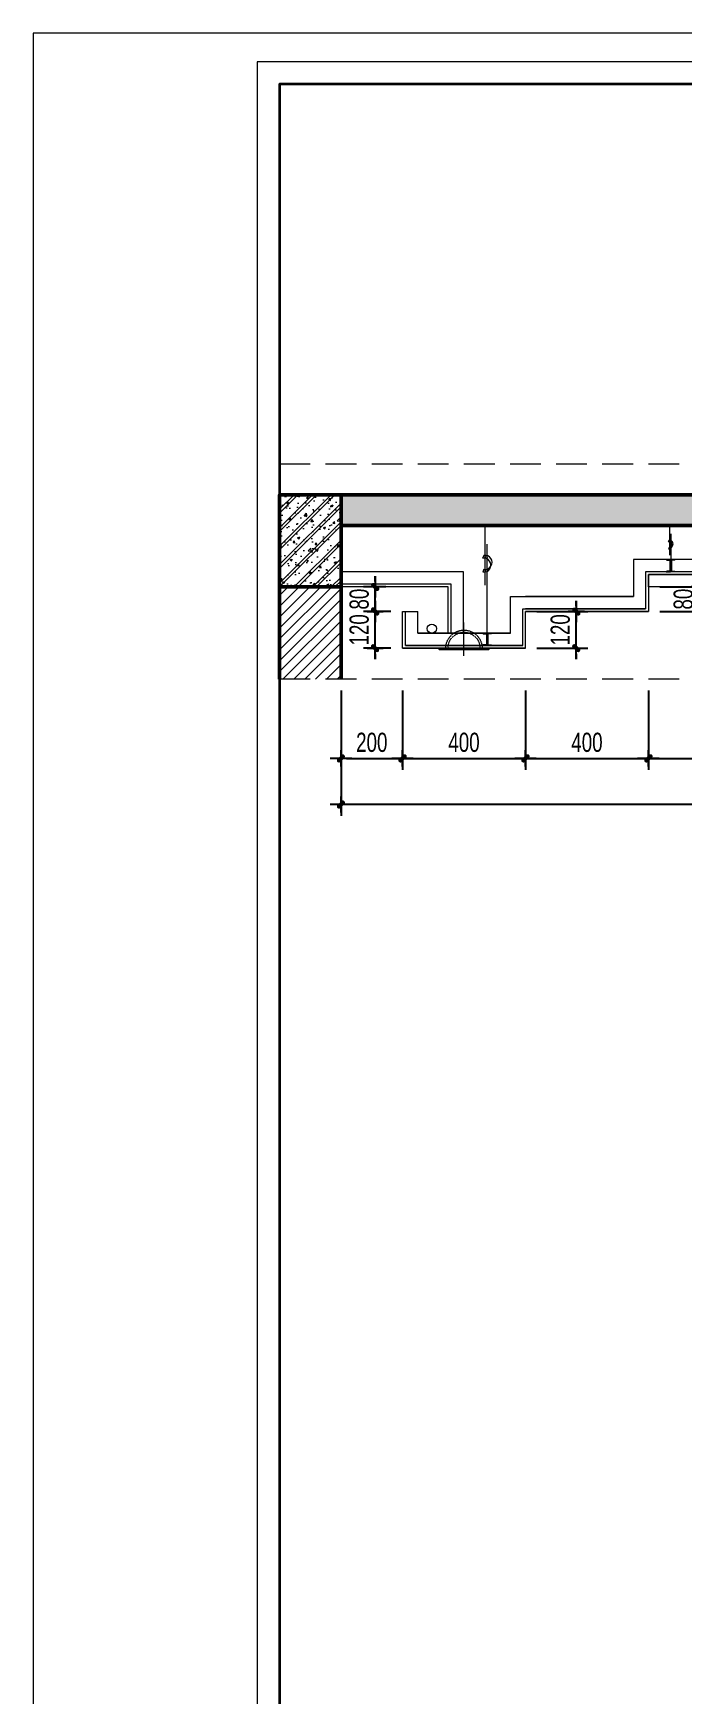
# Model space of a CAD drawing. Header units: inches. Extents: x 88947 to 296847, y 35049 to 161062.
# Drawn here: x 88947 to 91060, y 103465 to 108874 of the extents above; entities that cross this region are included whole.
import ezdxf

# ---------------------------------------------------------------- set-up
doc = ezdxf.new("R2010")
doc.units = ezdxf.units.IN
doc.header["$MEASUREMENT"] = 0
doc.header["$PDMODE"] = 1
doc.linetypes.add('DASHED', pattern=[0.75, 0.5, -0.25])
doc.linetypes.add('HIDDEN2', pattern=[0.1875, 0.125, -0.0625])
for name, color, linetype, lineweight in [('A-Dims', 145, 'Continuous', 25), ('A-Text', 30, 'Continuous', 9), ('A-Wall', 2, 'Continuous', 35), ('bhatch', 251, 'Continuous', 5), ('DIM', 7, 'Continuous', 25), ('funi', 33, 'Continuous', 5), ('HACTH', 8, 'Continuous', 5), ('HATCH', 8, 'Continuous', 5), ('KHUNG 2', 144, 'Continuous', 18), ('NETMANH', 192, 'Continuous', 18), ('THAY', 3, 'Continuous', 18), ('thick', 31, 'Continuous', 25), ('TUONG', 4, 'Continuous', 50)]:
    doc.layers.add(name, color=color, linetype=linetype, lineweight=lineweight)
doc.styles.add('VNI-HELVE-CONDENSE', font='VNARIAL.TTF', dxfattribs={"width": 0.7})
doc.dimstyles.new('TAS-50', dxfattribs={"dimscale": 25, "dimtxt": 2.5, "dimasz": 0.7, "dimexe": 1.5, "dimexo": 1.5, "dimgap": 0.8, "dimtad": 1, "dimdec": 0, "dimzin": 3, "dimdsep": 46, "dimtxsty": 'VNI-HELVE-CONDENSE', "dimblk": 'TICK', "dimcen": 2.5, "dimclrt": 71, "dimazin": 2, "dimtfac": 0.75, "dimtdec": 0, "dimtix": 1, "dimtmove": 2, "dimatfit": 2, "dimldrblk": 'TICK123', "dimfxl": 1.5, "dimtolj": 1, "dimtzin": 0, "dimarcsym": 0})

# ---------------------------------------------------------------- blocks, each defined once
blk = doc.blocks.new('khung ten')
at = {"layer": 'A-Wall', "ltscale": 0.7}
blk.add_lwpolyline([(267204, -219099), (305804, -219099), (305804, -190799), (267204, -190799)], close=True, dxfattribs=at)
at = {"layer": 'KHUNG 2', "ltscale": 0.7}
blk.add_lwpolyline([(267004, -219299), (306004, -219299), (306004, -190599), (267004, -190599)], close=True, dxfattribs=at)
at = {"layer": 'NETMANH', "ltscale": 0.7}
blk.add_lwpolyline([(265004, -220042), (307004, -220042), (307004, -190342), (265004, -190342)], close=True, dxfattribs=at)
blk = doc.blocks.new('TICK')
at = {"layer": 'A-Dims', "color": 1}
for p, q in [((-2, 0), (2, 0)), ((0, 1.5), (0, -1.5))]:
    blk.add_line(p, q, dxfattribs=at)
at = {"layer": 'A-Dims', "color": 1, "const_width": 0.788}
blk.add_lwpolyline([(-0.33, -0.35), (0.38, 0.38)], dxfattribs=at)
at = {"layer": 'A-Dims', "color": 1, "const_width": 0.394}
for points in [[(0.24, 0.52, -0.414214), (0.52, 0.52, -1)], [(0.52, 0.52, -0.414214), (0.52, 0.24, -1)], [(-0.47, -0.21, 0.414214), (-0.47, -0.49, 1)], [(-0.47, -0.49, 0.414214), (-0.19, -0.49, 1)]]:
    blk.add_lwpolyline(points, format="xyb", dxfattribs=at)
blk = doc.blocks.new('*D3251')
at = {"layer": 'Defpoints', "color": 0}
for p in [(89948.6, 106771.5), (90148.6, 106771.5), (90148.6, 106513.1)]:
    blk.add_point(p, dxfattribs=at)
at = {"layer": 'DIM', "color": 0, "lineweight": -2}
for p, q in [((89948.6, 106734), (89948.6, 106475.6)), ((90148.6, 106734), (90148.6, 106475.6)), ((89966.1, 106513.1), (90131.1, 106513.1))]:
    blk.add_line(p, q, dxfattribs=at)
at = {"layer": 'DIM', "color": 0, "lineweight": -2, "xscale": 17.5, "yscale": 17.5, "zscale": 17.5, "rotation": 180}
blk.add_blockref('TICK', (89948.6, 106513.1), dxfattribs=at)
at = {"layer": 'DIM', "color": 0, "lineweight": -2, "xscale": 17.5, "yscale": 17.5, "zscale": 17.5}
blk.add_blockref('TICK', (90148.6, 106513.1), dxfattribs=at)
at = {"layer": 'DIM', "color": 71, "insert": (90048.6, 106565), "char_height": 62.5, "attachment_point": 5, "style": 'VNI-HELVE-CONDENSE'}
blk.add_mtext('\\A1;200', dxfattribs=at)
blk = doc.blocks.new('TICK123')
at = {"layer": 'A-Dims', "color": 1}
blk.add_lwpolyline([(0.05, 0, 0, 0.84, 0), (-2.11, 0, 8.4, 8.4, 0)], format="xyseb", dxfattribs=at)
blk = doc.blocks.new('*D3252')
at = {"layer": 'Defpoints', "color": 0}
for p in [(90148.6, 106771.5), (90548.6, 106771.5), (90548.6, 106513.1)]:
    blk.add_point(p, dxfattribs=at)
at = {"layer": 'DIM', "color": 0, "lineweight": -2}
for p, q in [((90148.6, 106734), (90148.6, 106475.6)), ((90548.6, 106734), (90548.6, 106475.6)), ((90166.1, 106513.1), (90531.1, 106513.1))]:
    blk.add_line(p, q, dxfattribs=at)
at = {"layer": 'DIM', "color": 0, "lineweight": -2, "xscale": 17.5, "yscale": 17.5, "zscale": 17.5, "rotation": 180}
blk.add_blockref('TICK', (90148.6, 106513.1), dxfattribs=at)
at = {"layer": 'DIM', "color": 0, "lineweight": -2, "xscale": 17.5, "yscale": 17.5, "zscale": 17.5}
blk.add_blockref('TICK', (90548.6, 106513.1), dxfattribs=at)
at = {"layer": 'DIM', "color": 71, "insert": (90348.6, 106565), "char_height": 62.5, "attachment_point": 5, "style": 'VNI-HELVE-CONDENSE'}
blk.add_mtext('\\A1;400', dxfattribs=at)
blk = doc.blocks.new('*D3253')
at = {"layer": 'Defpoints', "color": 0}
for p in [(90548.6, 106771.5), (90948.6, 106771.5), (90948.6, 106513.1)]:
    blk.add_point(p, dxfattribs=at)
at = {"layer": 'DIM', "color": 0, "lineweight": -2}
for p, q in [((90548.6, 106734), (90548.6, 106475.6)), ((90948.6, 106734), (90948.6, 106475.6)), ((90566.1, 106513.1), (90931.1, 106513.1))]:
    blk.add_line(p, q, dxfattribs=at)
at = {"layer": 'DIM', "color": 0, "lineweight": -2, "xscale": 17.5, "yscale": 17.5, "zscale": 17.5, "rotation": 180}
blk.add_blockref('TICK', (90548.6, 106513.1), dxfattribs=at)
at = {"layer": 'DIM', "color": 0, "lineweight": -2, "xscale": 17.5, "yscale": 17.5, "zscale": 17.5}
blk.add_blockref('TICK', (90948.6, 106513.1), dxfattribs=at)
at = {"layer": 'DIM', "color": 71, "insert": (90748.6, 106565), "char_height": 62.5, "attachment_point": 5, "style": 'VNI-HELVE-CONDENSE'}
blk.add_mtext('\\A1;400', dxfattribs=at)
blk = doc.blocks.new('*D3254')
at = {"layer": 'Defpoints', "color": 0}
for p in [(90948.6, 106771.5), (92348.6, 106771.5), (92348.6, 106513.1)]:
    blk.add_point(p, dxfattribs=at)
at = {"layer": 'DIM', "color": 0, "lineweight": -2}
for p, q in [((90948.6, 106734), (90948.6, 106475.6)), ((92348.6, 106734), (92348.6, 106475.6)), ((90966.1, 106513.1), (92331.1, 106513.1))]:
    blk.add_line(p, q, dxfattribs=at)
at = {"layer": 'DIM', "color": 0, "lineweight": -2, "xscale": 17.5, "yscale": 17.5, "zscale": 17.5, "rotation": 180}
blk.add_blockref('TICK', (90948.6, 106513.1), dxfattribs=at)
at = {"layer": 'DIM', "color": 0, "lineweight": -2, "xscale": 17.5, "yscale": 17.5, "zscale": 17.5}
blk.add_blockref('TICK', (92348.6, 106513.1), dxfattribs=at)
at = {"layer": 'DIM', "color": 71, "insert": (91648.6, 106565), "char_height": 62.5, "attachment_point": 5, "style": 'VNI-HELVE-CONDENSE'}
blk.add_mtext('\\A1;1400', dxfattribs=at)
blk = doc.blocks.new('*D3272')
at = {"layer": 'Defpoints', "color": 0}
for p in [(89948.6, 106771.5), (93248.6, 106771.5), (89948.6, 106363.1)]:
    blk.add_point(p, dxfattribs=at)
at = {"layer": 'DIM', "color": 0, "lineweight": -2}
for p, q in [((89948.6, 106734), (89948.6, 106325.6)), ((93248.6, 106734), (93248.6, 106325.6)), ((93231.1, 106363.1), (89966.1, 106363.1))]:
    blk.add_line(p, q, dxfattribs=at)
at = {"layer": 'DIM', "color": 0, "lineweight": -2, "xscale": 17.5, "yscale": 17.5, "zscale": 17.5, "rotation": 180}
blk.add_blockref('TICK', (89948.6, 106363.1), dxfattribs=at)
at = {"layer": 'DIM', "color": 0, "lineweight": -2, "xscale": 17.5, "yscale": 17.5, "zscale": 17.5}
blk.add_blockref('TICK', (93248.6, 106363.1), dxfattribs=at)
at = {"layer": 'DIM', "color": 71, "insert": (91598.6, 106415), "char_height": 62.5, "attachment_point": 5, "style": 'VNI-HELVE-CONDENSE'}
blk.add_mtext('\\A1;3300', dxfattribs=at)
blk = doc.blocks.new('*D3287')
at = {"layer": 'Defpoints', "color": 0}
for p in [(90059.6, 106991.5), (90148.6, 106991.5), (90148.6, 106871.5)]:
    blk.add_point(p, dxfattribs=at)
at = {"layer": 'DIM', "color": 0, "lineweight": -2}
for p, q in [((90059.6, 107009), (90059.6, 107026.5)), ((90111.1, 106991.5), (90022.1, 106991.5)), ((90059.6, 106871.5), (90059.6, 106991.5)), ((90111.1, 106871.5), (90022.1, 106871.5)), ((90059.6, 106854), (90059.6, 106836.5))]:
    blk.add_line(p, q, dxfattribs=at)
at = {"layer": 'DIM', "color": 0, "lineweight": -2, "xscale": 17.5, "yscale": 17.5, "zscale": 17.5}
for p, rotation in [((90059.6, 106991.5), 270), ((90059.6, 106871.5), 90)]:
    blk.add_blockref('TICK', p, dxfattribs=dict(at, rotation=rotation))
at = {"layer": 'DIM', "color": 71, "insert": (90007.8, 106931.5), "char_height": 62.5, "attachment_point": 5, "rotation": 90, "style": 'VNI-HELVE-CONDENSE'}
blk.add_mtext('\\A1;120', dxfattribs=at)
blk = doc.blocks.new('*D3288')
at = {"layer": 'Defpoints', "color": 0}
for p in [(90059.6, 107071.5), (90132, 107071.5), (90148.6, 106991.5)]:
    blk.add_point(p, dxfattribs=at)
at = {"layer": 'DIM', "color": 0, "lineweight": -2}
for p, q in [((90059.6, 107089), (90059.6, 107106.5)), ((90094.5, 107071.5), (90022.1, 107071.5)), ((90059.6, 106991.5), (90059.6, 107071.5)), ((90111.1, 106991.5), (90022.1, 106991.5)), ((90059.6, 106974), (90059.6, 106956.5))]:
    blk.add_line(p, q, dxfattribs=at)
at = {"layer": 'DIM', "color": 0, "lineweight": -2, "xscale": 17.5, "yscale": 17.5, "zscale": 17.5}
for p, rotation in [((90059.6, 107071.5), 270), ((90059.6, 106991.5), 90)]:
    blk.add_blockref('TICK', p, dxfattribs=dict(at, rotation=rotation))
at = {"layer": 'DIM', "color": 71, "insert": (90007.8, 107031.5), "char_height": 62.5, "attachment_point": 5, "rotation": 90, "style": 'VNI-HELVE-CONDENSE'}
blk.add_mtext('\\A1;80', dxfattribs=at)
blk = doc.blocks.new('*D3289')
at = {"layer": 'Defpoints', "color": 0}
for p in [(90548.6, 106991.5), (90714, 106991.5), (90548.6, 106871.5)]:
    blk.add_point(p, dxfattribs=at)
at = {"layer": 'DIM', "color": 0, "lineweight": -2}
for p, q in [((90714, 107009), (90714, 107026.5)), ((90586.1, 106991.5), (90751.5, 106991.5)), ((90714, 106871.5), (90714, 106991.5)), ((90586.1, 106871.5), (90751.5, 106871.5)), ((90714, 106854), (90714, 106836.5))]:
    blk.add_line(p, q, dxfattribs=at)
at = {"layer": 'DIM', "color": 0, "lineweight": -2, "xscale": 17.5, "yscale": 17.5, "zscale": 17.5}
for p, rotation in [((90714, 106991.5), 270), ((90714, 106871.5), 90)]:
    blk.add_blockref('TICK', p, dxfattribs=dict(at, rotation=rotation))
at = {"layer": 'DIM', "color": 71, "insert": (90662.1, 106931.5), "char_height": 62.5, "attachment_point": 5, "rotation": 90, "style": 'VNI-HELVE-CONDENSE'}
blk.add_mtext('\\A1;120', dxfattribs=at)
blk = doc.blocks.new('*D3234')
at = {"layer": 'Defpoints', "color": 0}
for p in [(90948.6, 107071.5), (91114, 107071.5), (90948.6, 106991.5)]:
    blk.add_point(p, dxfattribs=at)
at = {"layer": 'DIM', "color": 0, "lineweight": -2}
for p, q in [((91114, 107089), (91114, 107106.5)), ((90986.1, 107071.5), (91151.5, 107071.5)), ((91114, 106991.5), (91114, 107071.5)), ((90986.1, 106991.5), (91151.5, 106991.5)), ((91114, 106974), (91114, 106956.5))]:
    blk.add_line(p, q, dxfattribs=at)
at = {"layer": 'DIM', "color": 0, "lineweight": -2, "xscale": 17.5, "yscale": 17.5, "zscale": 17.5}
for p, rotation in [((91114, 107071.5), 270), ((91114, 106991.5), 90)]:
    blk.add_blockref('TICK', p, dxfattribs=dict(at, rotation=rotation))
at = {"layer": 'DIM', "color": 71, "insert": (91062.1, 107031.5), "char_height": 62.5, "attachment_point": 5, "rotation": 90, "style": 'VNI-HELVE-CONDENSE'}
blk.add_mtext('\\A1;80', dxfattribs=at)
blk = doc.blocks.new('den(matcat)')
at = {"layer": 'bhatch', "ltscale": 10}
for p, q in [((0, -1.23), (0, 6.5)), ((-4.25, 0.5), (4.25, 0.5)), ((3.75, 0.2), (-3.75, 0.2))]:
    blk.add_line(p, q, dxfattribs=at)
at = {"layer": 'bhatch', "linetype": 'HIDDEN2', "ltscale": 0.7}
blk.add_lwpolyline([(4.25, 0.5), (5.75, 0.5), (5.75, 0.2), (3.75, 0.2), (3.75, 0.5, 1), (-3.75, 0.5), (-3.75, 0.2), (-5.75, 0.2), (-5.75, 0.5), (-4.25, 0.5, -1)], format="xyb", close=True, dxfattribs=at)
at = {"layer": 'thick', "ltscale": 10}
blk.add_lwpolyline([(-4.25, 0.5), (-5.75, 0.5), (-5.75, 0.2), (5.75, 0.2), (5.75, 0.5), (4.25, 0.5)], dxfattribs=at)

msp = doc.modelspace()

# ---------------------------------------------------------------- hatches: boundary and pattern name
at = {"layer": 'HACTH'}
h = msp.add_hatch(dxfattribs=at)
h.set_pattern_fill('CHAU-01', color=256, scale=10, style=0, pattern_type=2)
h.set_pattern_definition([(50, (89748.647, 107071.51), (71.726, -6.275), [7.5, -82.5]), (355, (89748.65, 107071.51), (-13.875, 75.219), [6, -66]), (100.451, (89754.624, 107070.986), (57.851, 68.944), [6.374, -70.114]), (46.184, (89748.65, 107091.51), (106.724, -16.552), [11.25, -123.75]), (96.636, (89757.54, 107090.13), (93.466, 97.412), [9.56, -105.17]), (351.184, (89748.65, 107091.51), (93.466, 97.412), [9, -99]), (21, (89758.647, 107086.51), (59.691, -40.262), [7.5, -82.5]), (326, (89758.65, 107086.51), (24.332, 72.515), [6, -66]), (71.451, (89763.62, 107083.154), (84.022, 32.253), [6.374, -70.114]), (37.5, (89748.647, 107071.51), (1.216, 33.2894), [0, -65.2, 0, -67, 0, -66.25]), (7.5, (89748.647, 107071.51), (26.307, 39.441), [0, -38.2, 0, -63.7, 0, -25.25]), (327.5, (89726.347, 107071.51), (53.3822, -2.2555), [0, -25, 0, -78, 0, -103.5]), (317.5, (89716.347, 107071.51), (58.3186, 10.0105), [0, -32.5, 0, -51.8, 0, -73.5]), (45, (89748.647, 107071.51), (-30.052, 30.052), []), (45, (89748.647, 107083.76), (-30.052, 30.052), [])])
h.paths.add_polyline_path([(89948.6, 107371.5), (89748.6, 107371.5), (89748.6, 107071.5), (89948.6, 107071.5)])
h = msp.add_hatch(dxfattribs=at)
h.set_pattern_fill('CHAU-01', color=256, scale=10, style=0, pattern_type=2)
h.set_pattern_definition([(50, (89948.647, 107271.51), (71.726, -6.2752), [7.5, -82.5]), (355, (89948.65, 107271.51), (-13.8751, 75.2192), [6, -66]), (100.4514, (89954.624, 107270.986), (57.851, 68.944), [6.374, -70.1142]), (46.1842, (89948.65, 107291.51), (106.724, -16.552), [11.25, -123.75]), (96.6356, (89957.54, 107290.13), (93.4663, 97.4118), [9.561, -105.1713]), (351.1842, (89948.65, 107291.51), (93.4662, 97.412), [9, -99]), (21, (89958.647, 107286.51), (59.6907, -40.2619), [7.5, -82.5]), (326, (89958.65, 107286.51), (24.3315, 72.515), [6, -66]), (71.4514, (89963.62, 107283.154), (84.0223, 32.253), [6.374, -70.1142]), (37.5, (89948.647, 107271.51), (1.21599, 33.28939), [0, -65.2, 0, -67, 0, -66.25]), (7.5, (89948.647, 107271.51), (26.30695, 39.44117), [0, -38.2, 0, -63.7, 0, -25.25]), (327.5, (89926.347, 107271.51), (53.38224, -2.25549), [0, -25, 0, -78, 0, -103.5]), (317.5, (89916.347, 107271.51), (58.3186, 10.0105), [0, -32.5, 0, -51.8, 0, -73.5]), (45, (89948.647, 107271.51), (-30.05204, 30.05204), []), (45, (89948.647, 107283.76), (-30.05204, 30.05204), [])])
h.paths.add_polyline_path([(93148.6, 107371.5), (89948.6, 107371.5), (89948.6, 107271.5), (93148.6, 107271.5)])
h = msp.add_hatch(dxfattribs=at)
h.set_pattern_fill('ANSI31', color=256, scale=200, style=0)
h.set_pattern_definition([(45, (89748.647, 106371.51), (-17.6777, 17.6777), [])])
h.paths.add_polyline_path([(89748.6, 106771.5), (89948.6, 106771.5), (89948.6, 107071.5), (89748.6, 107071.5)])

# ---------------------------------------------------------------- linework, layer by layer
at = {"layer": 'HATCH'}
for p, q in [((90417.9, 107168.3), (90417.9, 107271.5)), ((91017.9, 107219.9), (91017.9, 107271.5)), ((90424.1, 107167), (90424.1, 107210.9)), ((91015.4, 107222.5), (91013.3, 107218.2)), ((91017.9, 107197.7), (91017.9, 107217.8)), ((91021, 107243.7), (91021, 107122.4)), ((91021, 107219.3), (91021, 107241.2)), ((91021, 107198.4), (91021, 107217)), ((90412.9, 107173.4), (90408.7, 107164.8)), ((90417.9, 107123.9), (90417.9, 107164.2)), ((90424.1, 107125.4), (90424.1, 107162.4)), ((91015.8, 107200), (91013.7, 107195.7)), ((91017.9, 107174.5), (91017.9, 107196.1)), ((90413.7, 107128.6), (90409.5, 107120)), ((90417.9, 107077.4), (90417.9, 107120.6)), ((90424.1, 106920.5), (90424.1, 107122.4))]:
    msp.add_line(p, q, dxfattribs=at)
for points in [[(93098.6, 106920.5), (92797.6, 106920.5), (92797.6, 107040.5), (92397.6, 107040.5), (92397.6, 107160.5), (90899.6, 107160.5), (90899.6, 107040.5), (90548.6, 107040.5)], [(90346.6, 106920.5), (90346.6, 107120.5), (89948.6, 107120.5)], [(93138.6, 106880.5), (92757.6, 106880.5), (92757.6, 107000.5), (92357.6, 107000.5), (92357.6, 107120.5), (90939.6, 107120.5), (90939.6, 107000.5), (90548.6, 107000.5)], [(90306.6, 106920.5), (90306.6, 107080.5), (89948.6, 107080.5)], [(90158.6, 106880.5), (90539.6, 106880.5), (90539.6, 107000.5), (90939.6, 107000.5)], [(90198.6, 106920.5), (90499.6, 106920.5), (90499.6, 107040.5), (90899.6, 107040.5)], [(90148.6, 106991.5), (90198.6, 106991.5)], [(90538.6, 106880.5), (90158.6, 106880.5), (90158.6, 106991.5)], [(90498.6, 106920.5), (90198.6, 106920.5), (90198.6, 106991.5)]]:
    msp.add_lwpolyline(points, dxfattribs=at)
for points in [[(91020.5, 107160.5), (91006, 107160.5), (91008, 107158.5), (91018.5, 107158.5), (91018.5, 107122.5), (91008, 107122.5), (91006, 107120.5), (91020.5, 107120.5)], [(91021.5, 107160.5), (91036, 107160.5), (91034, 107158.5), (91023.5, 107158.5), (91023.5, 107122.5), (91034, 107122.5), (91036, 107120.5), (91021.5, 107120.5)], [(90423.6, 106920.5), (90409.1, 106920.5), (90411.1, 106918.5), (90421.6, 106918.5), (90421.6, 106882.5), (90411.1, 106882.5), (90409.1, 106880.5), (90423.6, 106880.5)], [(90424.6, 106920.5), (90439.1, 106920.5), (90437.1, 106918.5), (90426.6, 106918.5), (90426.6, 106882.5), (90437.1, 106882.5), (90439.1, 106880.5), (90424.6, 106880.5)]]:
    msp.add_lwpolyline(points, close=True, dxfattribs=at)
for centre, radius in [((91015.4, 107207), 11.4), ((91017.5, 107211.3), 11.4), ((90413, 107142.5), 22.8), ((90417.1, 107151.1), 22.8)]:
    msp.add_arc(centre, radius, 261.3484, 100.7102, dxfattribs=at)
at = {"layer": 'HATCH', "extrusion": (0, 0, -1)}
for centre, major_axis, start_param, end_param in [((91017.8, 107220.3), (-0.75, 0.307), 1.570796326805798, 7.853981633985384), ((91021, 107219.7), (-0.75, 0.307), 1.570796326806104, 7.85398163398569), ((90417.7, 107169.1), (-1.5, 0.61), 1.570796326805798, 7.853981633985384), ((90424, 107167.8), (-1.5, 0.61), 1.570796326806104, 7.85398163398569)]:
    msp.add_ellipse(centre, major_axis=major_axis, ratio=0.439393, start_param=start_param, end_param=end_param, dxfattribs=at)
for centre, major_axis in [((91018.1, 107198.1), (0.771, 0.337)), ((91020.9, 107198.8), (0.771, 0.337)), ((90418.2, 107124.6), (1.54, 0.67)), ((90424, 107126), (1.54, 0.67))]:
    msp.add_ellipse(centre, major_axis=major_axis, ratio=0.366384, dxfattribs=at)
at = {"layer": 'KHUNG 2', "linetype": 'DASHED', "ltscale": 200}
msp.add_lwpolyline([(89748.6, 107471.5), (102148.6, 107471.5), (102148.6, 106771.5), (89748.6, 106771.5)], close=True, dxfattribs=at)
at = {"layer": 'THAY'}
for points in [[(93148.6, 106871.5), (92748.6, 106871.5), (92748.6, 106991.5), (92348.6, 106991.5), (92348.6, 107111.5), (90948.6, 107111.5), (90948.6, 106991.5), (90548.6, 106991.5)], [(90297.6, 106920.5), (90297.6, 106920.5), (90297.6, 107071.5), (89948.6, 107071.5)], [(90548.6, 106871.5), (90148.6, 106871.5), (90148.6, 106991.5)], [(90148.6, 106871.5), (90548.6, 106871.5), (90548.6, 106991.5), (90948.6, 106991.5)]]:
    msp.add_lwpolyline(points, dxfattribs=at)
msp.add_lwpolyline([(90948.6, 107111.5), (92348.6, 107111.5), (92348.6, 107071.5), (90948.6, 107071.5)], close=True, dxfattribs=at)
msp.add_circle((90244.1, 106935.5), 15, dxfattribs=at)
at = {"layer": 'TUONG'}
msp.add_lwpolyline([(89748.6, 107071.5), (89948.6, 107071.5), (89948.6, 107371.5), (89748.6, 107371.5)], close=True, dxfattribs=at)
for points in [[(98748.6, 107271.5), (101948.6, 107271.5), (101948.6, 107371.5), (89948.6, 107371.5), (89948.6, 107271.5), (93148.6, 107271.5)], [(89948.6, 106771.5), (89948.6, 107071.5), (89748.6, 107071.5), (89748.6, 106771.5)]]:
    msp.add_lwpolyline(points, dxfattribs=at)

# ---------------------------------------------------------------- block references
at = {"layer": 'A-Text', "xscale": 0.3642492857179604, "yscale": 0.3642492858198239, "zscale": 0.3642492858294463}
msp.add_blockref('khung ten', (-7580.3, 178205.9), dxfattribs=at)
at = {"layer": 'funi', "xscale": -13.91308696940541, "yscale": 13.91308696940541, "zscale": 13.91308696941127}
msp.add_blockref('den(matcat)', (90348.6, 106864.6), dxfattribs=at)

# ---------------------------------------------------------------- dimensions: what is measured, and where the dimension line sits
at = {"layer": 'DIM'}
for base, p1, p2, picture, middle in [((90059.6, 107071.5), (90148.6, 106991.5), (90132, 107071.5), '*D3288', (90007.8, 107031.5)), ((91114, 107071.5), (90948.6, 106991.5), (90948.6, 107071.5), '*D3234', (91062.1, 107031.5)), ((90059.6, 106991.5), (90148.6, 106871.5), (90148.6, 106991.5), '*D3287', (90007.8, 106931.5)), ((90714, 106991.5), (90548.6, 106871.5), (90548.6, 106991.5), '*D3289', (90662.1, 106931.5))]:
    dim = msp.add_linear_dim(base=base, p1=p1, p2=p2, angle=90, dimstyle='TAS-50', dxfattribs=at)
    dim.commit()
    dim.dimension.update_dxf_attribs({"geometry": picture, "text_midpoint": middle})
for base, p1, p2, picture, middle in [((90148.6, 106513.1), (89948.6, 106771.5), (90148.6, 106771.5), '*D3251', (90048.6, 106565)), ((89948.6, 106363.1), (93248.6, 106771.5), (89948.6, 106771.5), '*D3272', (91598.6, 106415)), ((90548.6, 106513.1), (90148.6, 106771.5), (90548.6, 106771.5), '*D3252', (90348.6, 106565)), ((90948.6, 106513.1), (90548.6, 106771.5), (90948.6, 106771.5), '*D3253', (90748.6, 106565)), ((92348.6, 106513.1), (90948.6, 106771.5), (92348.6, 106771.5), '*D3254', (91648.6, 106565))]:
    dim = msp.add_linear_dim(base=base, p1=p1, p2=p2, dimstyle='TAS-50', dxfattribs=at)
    dim.commit()
    dim.dimension.update_dxf_attribs({"geometry": picture, "text_midpoint": middle})

doc.saveas('drawing.dxf')
